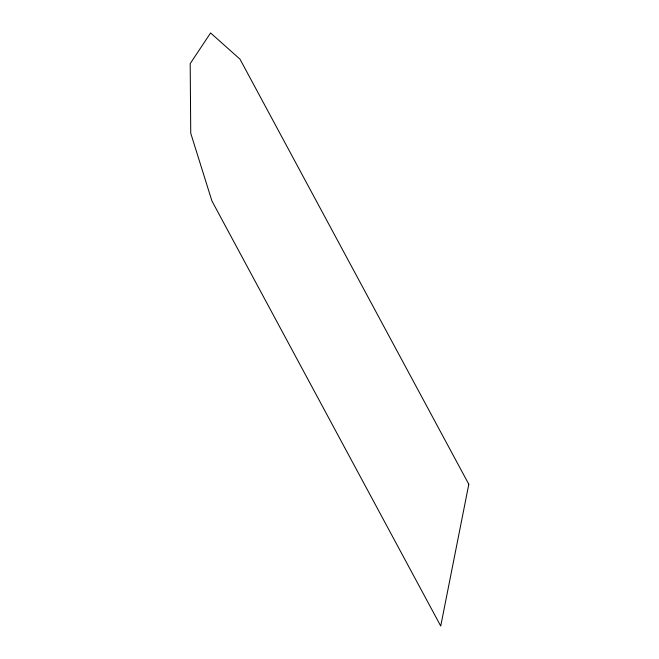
<?xml version="1.0" encoding="UTF-8"?>
<svg xmlns="http://www.w3.org/2000/svg" width="659" height="659" viewBox="0 0 659 659"><rect width="100%" height="100%" fill="white"/><g stroke="black" fill="none" stroke-linecap="round" stroke-linejoin="round"><path stroke-width="0.99" d="M468.804 484.266L440.731 626.05L211.91 200.937L190.739 133.209L190.196 63.626L210.592 32.95L239.983 59.153L468.804 484.266"/></g></svg>
